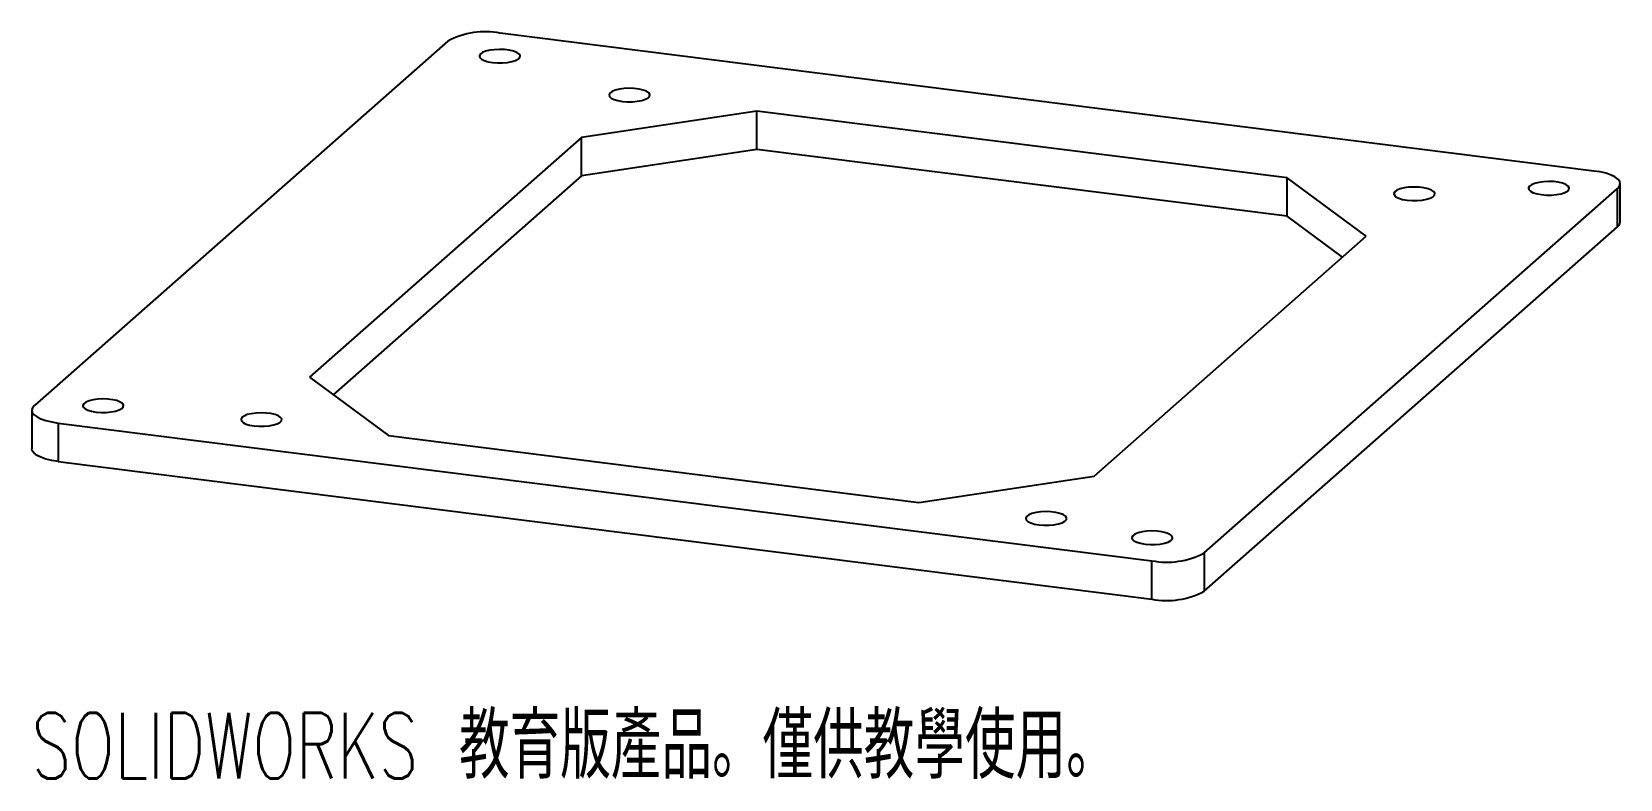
# Paper-space layout '_二等角視圖' of a CAD drawing. Header units: millimetres. Extents: x -58 to 58, y -33 to 22.
import ezdxf

# ---------------------------------------------------------------- set-up
doc = ezdxf.new("R2010")
doc.units = ezdxf.units.MM
doc.styles.add('SLDTEXTSTYLE0', font='TXT', dxfattribs={"width": 0.7, "bigfont": 'bigfont'})

psp = doc.layouts.new('_二等角視圖')

# ---------------------------------------------------------------- linework, layer by layer
at = {"color": 7, "linetype": 'Continuous', "lineweight": 25}
for p, q in [((56.49, 12.1), (-23.96, 22.24)), ((-27.83, 21.66), (-58.23, -5.16)), ((-5.1, 16.51), (-17.99, 14.57)), ((33.93, 11.6), (-5.1, 16.51)), ((-5.1, 13.68), (-5.1, 16.51)), ((-17.99, 14.57), (-38, -3.07)), ((-17.99, 11.75), (-17.99, 14.57)), ((-5.1, 13.68), (-17.99, 11.75)), ((33.93, 8.77), (-5.1, 13.68)), ((-17.99, 11.75), (-36.25, -4.36)), ((27.83, -16), (58.23, 10.81)), ((39.74, 7.3), (33.93, 11.6)), ((33.93, 8.77), (33.93, 11.6)), ((58.23, 7.99), (58.23, 10.81)), ((58.43, 8.34), (58.43, 11.17)), ((38, 5.76), (33.93, 8.77)), ((19.73, -10.35), (39.74, 7.3)), ((27.83, -18.83), (58.23, 7.99)), ((-38, -3.07), (-32.18, -7.37)), ((-58.43, -5.51), (-58.43, -8.34)), ((-56.49, -6.45), (23.96, -16.58)), ((-56.49, -6.45), (-56.49, -9.28)), ((-32.18, -7.37), (6.84, -12.29)), ((-56.49, -9.28), (23.96, -19.41)), ((6.84, -12.29), (19.73, -10.35)), ((27.83, -16), (27.83, -18.83)), ((23.96, -19.41), (23.96, -16.58))]:
    psp.add_line(p, q, dxfattribs=at)
at = {"color": 7, "linetype": 'Continuous', "lineweight": 25, "flags": 128}
for points in [[(-24.53, 20.08), (-24.17, 20.05), (-23.79, 20.06), (-23.43, 20.09), (-23.1, 20.15), (-22.83, 20.24), (-22.63, 20.35), (-22.52, 20.47), (-22.51, 20.59), (-22.58, 20.71), (-22.75, 20.83), (-22.99, 20.92), (-23.3, 20.99), (-23.65, 21.04), (-24.03, 21.05), (-24.4, 21.03), (-24.74, 20.99), (-25.05, 20.91), (-25.28, 20.81), (-25.44, 20.7), (-25.5, 20.58), (-25.47, 20.45), (-25.35, 20.33), (-25.14, 20.23), (-24.86, 20.14), (-24.53, 20.08)], [(-14.98, 17.22), (-14.62, 17.19), (-14.24, 17.2), (-13.88, 17.23), (-13.55, 17.29), (-13.28, 17.38), (-13.09, 17.49), (-12.98, 17.61), (-12.96, 17.73), (-13.03, 17.85), (-13.2, 17.97), (-13.44, 18.06), (-13.75, 18.13), (-14.1, 18.18), (-14.48, 18.19), (-14.85, 18.17), (-15.2, 18.13), (-15.5, 18.05), (-15.73, 17.95), (-15.89, 17.84), (-15.95, 17.72), (-15.92, 17.59), (-15.8, 17.47), (-15.59, 17.37), (-15.32, 17.28), (-14.98, 17.22)], [(58.23, 10.81), (58.37, 10.98), (58.43, 11.16), (58.39, 11.33), (58.26, 11.5), (58.04, 11.66), (57.75, 11.8), (57.38, 11.93), (56.96, 12.03), (56.49, 12.1)], [(42.75, 9.95), (43.12, 9.92), (43.49, 9.92), (43.85, 9.96), (44.18, 10.02), (44.45, 10.11), (44.65, 10.21), (44.76, 10.33), (44.78, 10.46), (44.7, 10.58), (44.53, 10.69), (44.29, 10.79), (43.98, 10.86), (43.63, 10.9), (43.26, 10.92), (42.88, 10.9), (42.54, 10.85), (42.24, 10.78), (42, 10.68), (41.85, 10.57), (41.78, 10.44), (41.81, 10.32), (41.93, 10.2), (42.14, 10.09), (42.42, 10.01), (42.75, 9.95)], [(52.64, 10.36), (53.01, 10.33), (53.38, 10.33), (53.74, 10.37), (54.07, 10.43), (54.34, 10.52), (54.54, 10.62), (54.65, 10.74), (54.67, 10.87), (54.59, 10.99), (54.42, 11.1), (54.18, 11.2), (53.87, 11.27), (53.52, 11.32), (53.15, 11.33), (52.77, 11.31), (52.43, 11.26), (52.13, 11.19), (51.89, 11.09), (51.74, 10.98), (51.67, 10.85), (51.7, 10.73), (51.82, 10.61), (52.03, 10.5), (52.31, 10.42), (52.64, 10.36)], [(-53.7, -5.64), (-53.33, -5.67), (-52.96, -5.67), (-52.6, -5.63), (-52.27, -5.57), (-52, -5.48), (-51.8, -5.38), (-51.69, -5.26), (-51.67, -5.13), (-51.75, -5.01), (-51.92, -4.9), (-52.16, -4.8), (-52.47, -4.73), (-52.82, -4.69), (-53.19, -4.67), (-53.57, -4.69), (-53.91, -4.74), (-54.21, -4.81), (-54.45, -4.91), (-54.6, -5.03), (-54.67, -5.15), (-54.64, -5.27), (-54.52, -5.39), (-54.31, -5.5), (-54.03, -5.58), (-53.7, -5.64)], [(-58.23, -5.16), (-58.37, -5.33), (-58.43, -5.5), (-58.39, -5.67), (-58.26, -5.84), (-58.04, -6), (-57.75, -6.14), (-57.38, -6.27), (-56.96, -6.37), (-56.49, -6.45)], [(-42.07, -6.66), (-41.7, -6.69), (-41.32, -6.69), (-40.96, -6.65), (-40.64, -6.59), (-40.37, -6.51), (-40.17, -6.4), (-40.06, -6.28), (-40.04, -6.15), (-40.12, -6.03), (-40.28, -5.92), (-40.53, -5.82), (-40.83, -5.75), (-41.19, -5.71), (-41.56, -5.69), (-41.93, -5.71), (-42.28, -5.76), (-42.58, -5.83), (-42.81, -5.93), (-42.97, -6.05), (-43.03, -6.17), (-43, -6.29), (-42.88, -6.41), (-42.68, -6.52), (-42.4, -6.6), (-42.07, -6.66)], [(-56.49, -9.28), (-56.96, -9.2), (-57.38, -9.1), (-57.75, -8.97), (-58.04, -8.83), (-58.26, -8.67), (-58.39, -8.5), (-58.43, -8.34)], [(15.67, -13.93), (16.03, -13.96), (16.41, -13.96), (16.77, -13.93), (17.1, -13.87), (17.37, -13.78), (17.57, -13.67), (17.68, -13.55), (17.69, -13.43), (17.62, -13.3), (17.45, -13.19), (17.21, -13.1), (16.9, -13.02), (16.55, -12.98), (16.17, -12.97), (15.8, -12.98), (15.45, -13.03), (15.15, -13.11), (14.92, -13.2), (14.76, -13.32), (14.7, -13.44), (14.73, -13.57), (14.85, -13.69), (15.06, -13.79), (15.34, -13.88), (15.67, -13.93)], [(23.47, -15.36), (23.84, -15.39), (24.21, -15.39), (24.58, -15.36), (24.9, -15.29), (25.17, -15.21), (25.37, -15.1), (25.48, -14.98), (25.5, -14.86), (25.42, -14.73), (25.26, -14.62), (25.01, -14.53), (24.7, -14.45), (24.35, -14.41), (23.98, -14.39), (23.61, -14.41), (23.26, -14.46), (22.96, -14.54), (22.72, -14.63), (22.57, -14.75), (22.5, -14.87), (22.53, -15), (22.65, -15.11), (22.86, -15.22), (23.14, -15.3), (23.47, -15.36)]]:
    psp.add_lwpolyline(points, dxfattribs=at)
at = {"color": 7, "linetype": 'Continuous', "lineweight": 25}
for centre, radius, start, end in [((-25.08, 16.55), 5.8, 78.86, 118.2545), ((57.97, 8.36), 0.454, 304.9445, 357.6076), ((25.08, -10.89), 5.8, 258.86, 298.2545), ((25.06, -13.56), 5.95, 259.3812, 297.7332)]:
    psp.add_arc(centre, radius, start, end, dxfattribs=at)

# ---------------------------------------------------------------- texts
at = {"color": 7, "linetype": 'Continuous', "insert": (-58.43, -27.78), "char_height": 4.8336, "attachment_point": 1, "style": 'SLDTEXTSTYLE0'}
psp.add_mtext('SOLIDWORKS 教育版產品。僅供教學使用。', dxfattribs=at)

doc.saveas('drawing.dxf')
